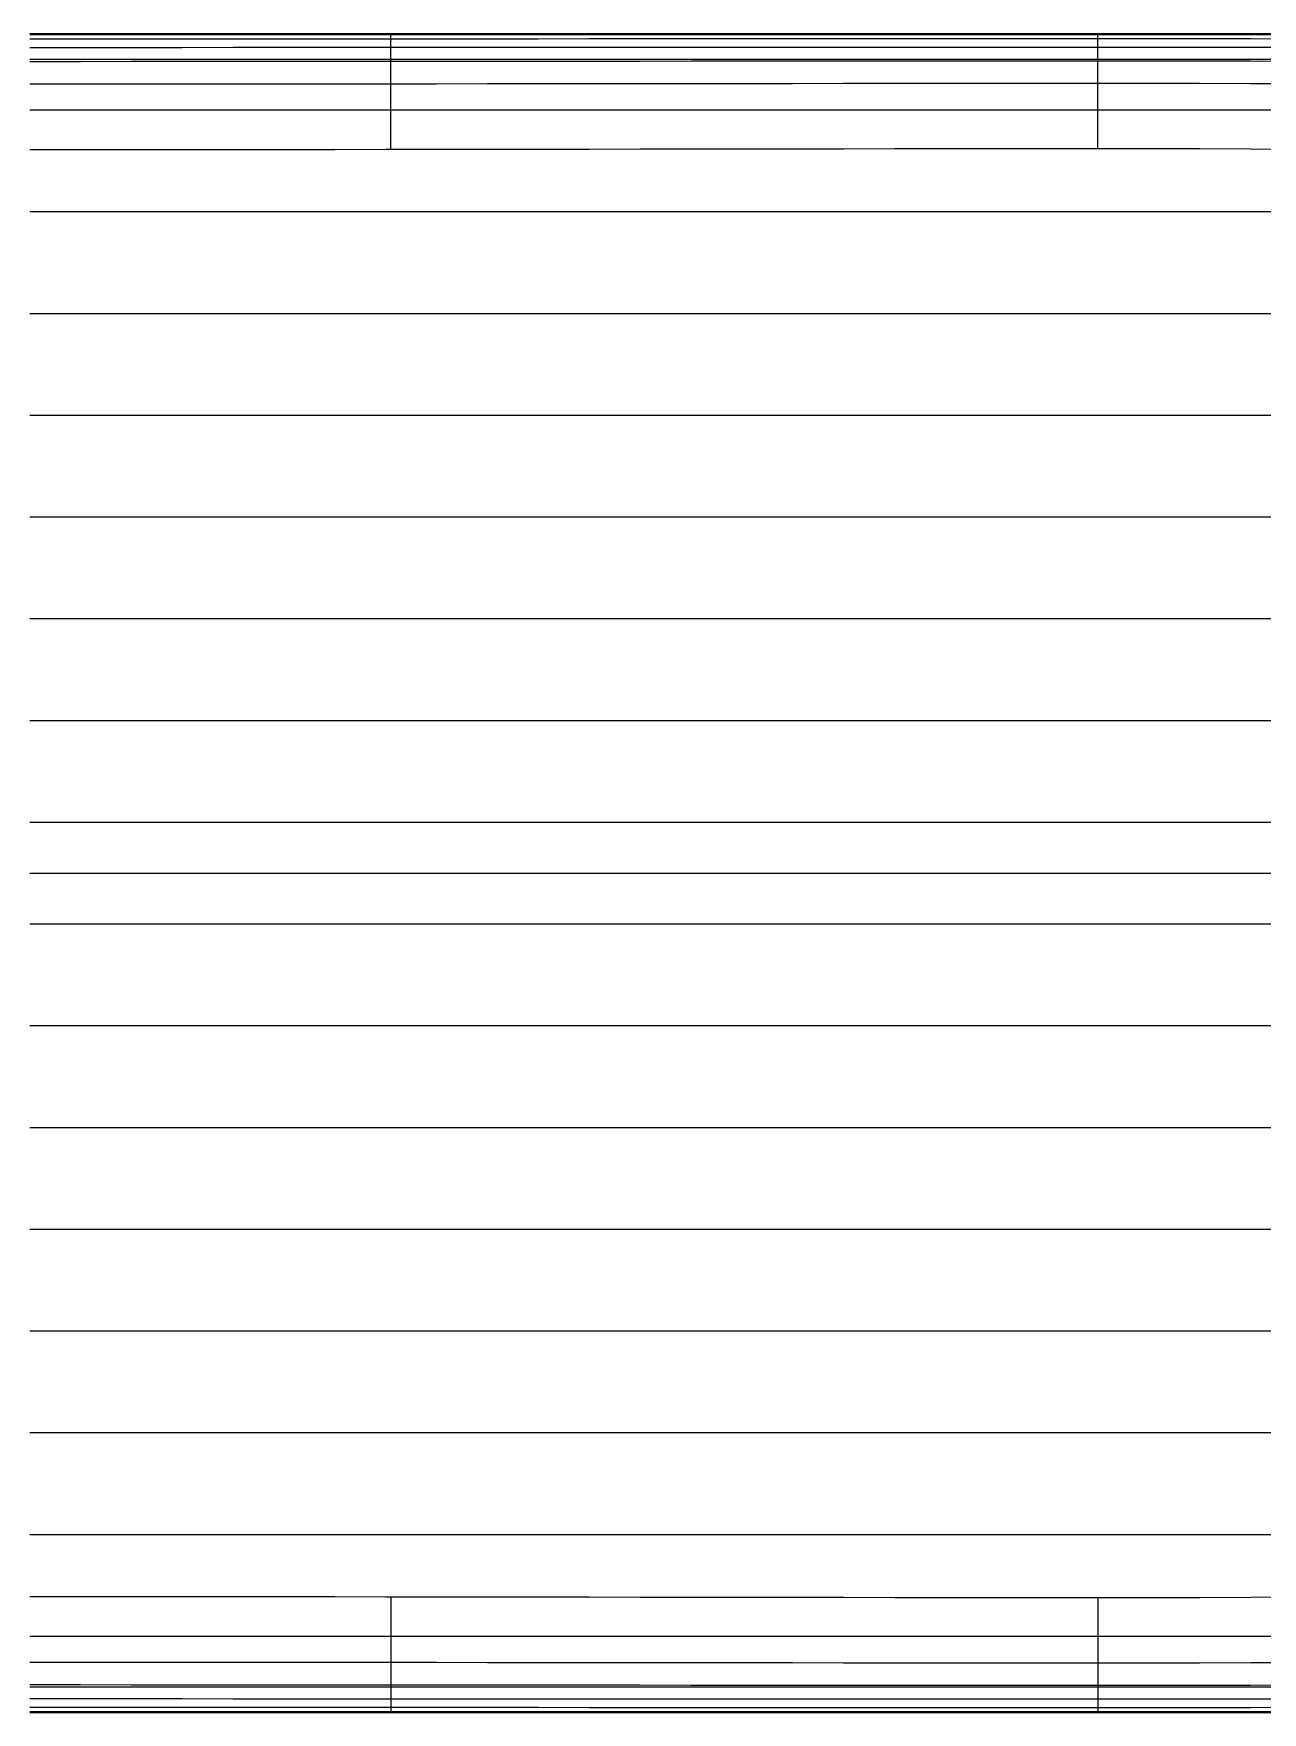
# Model space of a CAD drawing. Header units: millimetres. Extents: x 0 to 139000, y -8250 to 8250.
# Drawn here: x 59038 to 71119, y -8250 to 8250 of the extents above; entities that cross this region are included whole.
import ezdxf

# ---------------------------------------------------------------- set-up
doc = ezdxf.new("R2010")
doc.units = ezdxf.units.MM
for name, color, linetype in [('БАТОКСЫ', 1, 'Continuous'), ('ВАТЕРЛИНИИ', 3, 'Continuous'), ('КИЛЬ', 2, 'Continuous'), ('ПАЛУБА', 7, 'Continuous'), ('ШПАНГОУТЫ', 5, 'Continuous')]:
    doc.layers.add(name, color=color, linetype=linetype)

msp = doc.modelspace()

# ---------------------------------------------------------------- linework, layer by layer
at = {"layer": 'БАТОКСЫ'}
for points in [[(59000, 8000, 428), (59500, 8000, 427), (60000, 8000, 427), (60500, 8000, 427), (61000, 8000, 427), (61500, 8000, 426), (62000, 8000, 426), (62500, 8000, 426), (63000, 8000, 425), (63500, 8000, 425), (64000, 8000, 425), (64500, 8000, 424), (65000, 8000, 424), (65500, 8000, 423), (66000, 8000, 423), (66500, 8000, 422), (67000, 8000, 422), (67500, 8000, 422), (68000, 8000, 422), (68500, 8000, 421), (69000, 8000, 421), (69500, 8000, 421), (70000, 8000, 421), (70500, 8000, 422), (71000, 8000, 423), (71500, 8000, 424)], [(59000, 7500, 69), (59500, 7500, 69), (60000, 7500, 69), (60500, 7500, 68), (61000, 7500, 68), (61500, 7500, 68), (62000, 7500, 68), (62500, 7500, 68), (63000, 7500, 68), (63500, 7500, 68), (64000, 7500, 67), (64500, 7500, 67), (65000, 7500, 67), (65500, 7500, 67), (66000, 7500, 67), (66500, 7500, 66), (67000, 7500, 66), (67500, 7500, 66), (68000, 7500, 66), (68500, 7500, 66), (69000, 7500, 66), (69500, 7500, 66), (70000, 7500, 66), (70500, 7500, 66), (71000, 7500, 67), (71500, 7500, 67)], [(59000, 6500, 0), (59500, 6500, 0), (60000, 6500, 0), (60500, 6500, 0), (61000, 6500, 0), (61500, 6500, 0), (62000, 6500, 0), (62500, 6500, 0), (63000, 6500, 0), (63500, 6500, 0), (64000, 6500, 0), (64500, 6500, 0), (65000, 6500, 0), (65500, 6500, 0), (66000, 6500, 0), (66500, 6500, 0), (67000, 6500, 0), (67500, 6500, 0), (68000, 6500, 0), (68500, 6500, 0), (69000, 6500, 0), (69500, 6500, 0), (70000, 6500, 0), (70500, 6500, 0), (71000, 6500, 0), (71500, 6500, 0)], [(59000, 5500, 0), (59500, 5500, 0), (60000, 5500, 0), (60500, 5500, 0), (61000, 5500, 0), (61500, 5500, 0), (62000, 5500, 0), (62500, 5500, 0), (63000, 5500, 0), (63500, 5500, 0), (64000, 5500, 0), (64500, 5500, 0), (65000, 5500, 0), (65500, 5500, 0), (66000, 5500, 0), (66500, 5500, 0), (67000, 5500, 0), (67500, 5500, 0), (68000, 5500, 0), (68500, 5500, 0), (69000, 5500, 0), (69500, 5500, 0), (70000, 5500, 0), (70500, 5500, 0), (71000, 5500, 0), (71500, 5500, 0)], [(59000, 4500, 0), (59500, 4500, 0), (60000, 4500, 0), (60500, 4500, 0), (61000, 4500, 0), (61500, 4500, 0), (62000, 4500, 0), (62500, 4500, 0), (63000, 4500, 0), (63500, 4500, 0), (64000, 4500, 0), (64500, 4500, 0), (65000, 4500, 0), (65500, 4500, 0), (66000, 4500, 0), (66500, 4500, 0), (67000, 4500, 0), (67500, 4500, 0), (68000, 4500, 0), (68500, 4500, 0), (69000, 4500, 0), (69500, 4500, 0), (70000, 4500, 0), (70500, 4500, 0), (71000, 4500, 0), (71500, 4500, 0)], [(59000, 3500, 0), (59500, 3500, 0), (60000, 3500, 0), (60500, 3500, 0), (61000, 3500, 0), (61500, 3500, 0), (62000, 3500, 0), (62500, 3500, 0), (63000, 3500, 0), (63500, 3500, 0), (64000, 3500, 0), (64500, 3500, 0), (65000, 3500, 0), (65500, 3500, 0), (66000, 3500, 0), (66500, 3500, 0), (67000, 3500, 0), (67500, 3500, 0), (68000, 3500, 0), (68500, 3500, 0), (69000, 3500, 0), (69500, 3500, 0), (70000, 3500, 0), (70500, 3500, 0), (71000, 3500, 0), (71500, 3500, 0)], [(59000, 2500, 0), (59500, 2500, 0), (60000, 2500, 0), (60500, 2500, 0), (61000, 2500, 0), (61500, 2500, 0), (62000, 2500, 0), (62500, 2500, 0), (63000, 2500, 0), (63500, 2500, 0), (64000, 2500, 0), (64500, 2500, 0), (65000, 2500, 0), (65500, 2500, 0), (66000, 2500, 0), (66500, 2500, 0), (67000, 2500, 0), (67500, 2500, 0), (68000, 2500, 0), (68500, 2500, 0), (69000, 2500, 0), (69500, 2500, 0), (70000, 2500, 0), (70500, 2500, 0), (71000, 2500, 0), (71500, 2500, 0)], [(59000, 1500, 0), (59500, 1500, 0), (60000, 1500, 0), (60500, 1500, 0), (61000, 1500, 0), (61500, 1500, 0), (62000, 1500, 0), (62500, 1500, 0), (63000, 1500, 0), (63500, 1500, 0), (64000, 1500, 0), (64500, 1500, 0), (65000, 1500, 0), (65500, 1500, 0), (66000, 1500, 0), (66500, 1500, 0), (67000, 1500, 0), (67500, 1500, 0), (68000, 1500, 0), (68500, 1500, 0), (69000, 1500, 0), (69500, 1500, 0), (70000, 1500, 0), (70500, 1500, 0), (71000, 1500, 0), (71500, 1500, 0)], [(59000, 500, 0), (59500, 500, 0), (60000, 500, 0), (60500, 500, 0), (61000, 500, 0), (61500, 500, 0), (62000, 500, 0), (62500, 500, 0), (63000, 500, 0), (63500, 500, 0), (64000, 500, 0), (64500, 500, 0), (65000, 500, 0), (65500, 500, 0), (66000, 500, 0), (66500, 500, 0), (67000, 500, 0), (67500, 500, 0), (68000, 500, 0), (68500, 500, 0), (69000, 500, 0), (69500, 500, 0), (70000, 500, 0), (70500, 500, 0), (71000, 500, 0), (71500, 500, 0)], [(59000, -500, 0), (59500, -500, 0), (60000, -500, 0), (60500, -500, 0), (61000, -500, 0), (61500, -500, 0), (62000, -500, 0), (62500, -500, 0), (63000, -500, 0), (63500, -500, 0), (64000, -500, 0), (64500, -500, 0), (65000, -500, 0), (65500, -500, 0), (66000, -500, 0), (66500, -500, 0), (67000, -500, 0), (67500, -500, 0), (68000, -500, 0), (68500, -500, 0), (69000, -500, 0), (69500, -500, 0), (70000, -500, 0), (70500, -500, 0), (71000, -500, 0), (71500, -500, 0)], [(59000, -1500, 0), (59500, -1500, 0), (60000, -1500, 0), (60500, -1500, 0), (61000, -1500, 0), (61500, -1500, 0), (62000, -1500, 0), (62500, -1500, 0), (63000, -1500, 0), (63500, -1500, 0), (64000, -1500, 0), (64500, -1500, 0), (65000, -1500, 0), (65500, -1500, 0), (66000, -1500, 0), (66500, -1500, 0), (67000, -1500, 0), (67500, -1500, 0), (68000, -1500, 0), (68500, -1500, 0), (69000, -1500, 0), (69500, -1500, 0), (70000, -1500, 0), (70500, -1500, 0), (71000, -1500, 0), (71500, -1500, 0)], [(59000, -2500, 0), (59500, -2500, 0), (60000, -2500, 0), (60500, -2500, 0), (61000, -2500, 0), (61500, -2500, 0), (62000, -2500, 0), (62500, -2500, 0), (63000, -2500, 0), (63500, -2500, 0), (64000, -2500, 0), (64500, -2500, 0), (65000, -2500, 0), (65500, -2500, 0), (66000, -2500, 0), (66500, -2500, 0), (67000, -2500, 0), (67500, -2500, 0), (68000, -2500, 0), (68500, -2500, 0), (69000, -2500, 0), (69500, -2500, 0), (70000, -2500, 0), (70500, -2500, 0), (71000, -2500, 0), (71500, -2500, 0)], [(59000, -3500, 0), (59500, -3500, 0), (60000, -3500, 0), (60500, -3500, 0), (61000, -3500, 0), (61500, -3500, 0), (62000, -3500, 0), (62500, -3500, 0), (63000, -3500, 0), (63500, -3500, 0), (64000, -3500, 0), (64500, -3500, 0), (65000, -3500, 0), (65500, -3500, 0), (66000, -3500, 0), (66500, -3500, 0), (67000, -3500, 0), (67500, -3500, 0), (68000, -3500, 0), (68500, -3500, 0), (69000, -3500, 0), (69500, -3500, 0), (70000, -3500, 0), (70500, -3500, 0), (71000, -3500, 0), (71500, -3500, 0)], [(59000, -4500, 0), (59500, -4500, 0), (60000, -4500, 0), (60500, -4500, 0), (61000, -4500, 0), (61500, -4500, 0), (62000, -4500, 0), (62500, -4500, 0), (63000, -4500, 0), (63500, -4500, 0), (64000, -4500, 0), (64500, -4500, 0), (65000, -4500, 0), (65500, -4500, 0), (66000, -4500, 0), (66500, -4500, 0), (67000, -4500, 0), (67500, -4500, 0), (68000, -4500, 0), (68500, -4500, 0), (69000, -4500, 0), (69500, -4500, 0), (70000, -4500, 0), (70500, -4500, 0), (71000, -4500, 0), (71500, -4500, 0)], [(59000, -5500, 0), (59500, -5500, 0), (60000, -5500, 0), (60500, -5500, 0), (61000, -5500, 0), (61500, -5500, 0), (62000, -5500, 0), (62500, -5500, 0), (63000, -5500, 0), (63500, -5500, 0), (64000, -5500, 0), (64500, -5500, 0), (65000, -5500, 0), (65500, -5500, 0), (66000, -5500, 0), (66500, -5500, 0), (67000, -5500, 0), (67500, -5500, 0), (68000, -5500, 0), (68500, -5500, 0), (69000, -5500, 0), (69500, -5500, 0), (70000, -5500, 0), (70500, -5500, 0), (71000, -5500, 0), (71500, -5500, 0)], [(59000, -6500, 0), (59500, -6500, 0), (60000, -6500, 0), (60500, -6500, 0), (61000, -6500, 0), (61500, -6500, 0), (62000, -6500, 0), (62500, -6500, 0), (63000, -6500, 0), (63500, -6500, 0), (64000, -6500, 0), (64500, -6500, 0), (65000, -6500, 0), (65500, -6500, 0), (66000, -6500, 0), (66500, -6500, 0), (67000, -6500, 0), (67500, -6500, 0), (68000, -6500, 0), (68500, -6500, 0), (69000, -6500, 0), (69500, -6500, 0), (70000, -6500, 0), (70500, -6500, 0), (71000, -6500, 0), (71500, -6500, 0)], [(59000, -7500, 69), (59500, -7500, 69), (60000, -7500, 69), (60500, -7500, 68), (61000, -7500, 68), (61500, -7500, 68), (62000, -7500, 68), (62500, -7500, 68), (63000, -7500, 68), (63500, -7500, 68), (64000, -7500, 67), (64500, -7500, 67), (65000, -7500, 67), (65500, -7500, 67), (66000, -7500, 67), (66500, -7500, 66), (67000, -7500, 66), (67500, -7500, 66), (68000, -7500, 66), (68500, -7500, 66), (69000, -7500, 66), (69500, -7500, 66), (70000, -7500, 66), (70500, -7500, 66), (71000, -7500, 67), (71500, -7500, 67)], [(59000, -8000, 428), (59500, -8000, 427), (60000, -8000, 427), (60500, -8000, 427), (61000, -8000, 427), (61500, -8000, 426), (62000, -8000, 426), (62500, -8000, 426), (63000, -8000, 425), (63500, -8000, 425), (64000, -8000, 425), (64500, -8000, 424), (65000, -8000, 424), (65500, -8000, 423), (66000, -8000, 423), (66500, -8000, 422), (67000, -8000, 422), (67500, -8000, 422), (68000, -8000, 422), (68500, -8000, 421), (69000, -8000, 421), (69500, -8000, 421), (70000, -8000, 421), (70500, -8000, 422), (71000, -8000, 423), (71500, -8000, 424)]]:
    msp.add_polyline3d(points, dxfattribs=at)
at = {"layer": 'ВАТЕРЛИНИИ'}
for points in [[(59000, 8250, 1400), (59500, 8250, 1400), (60000, 8250, 1400), (60500, 8250, 1400), (61000, 8250, 1400), (61500, 8250, 1400), (62000, 8250, 1400), (62500, 8250, 1400), (63000, 8250, 1400), (63500, 8250, 1400), (64000, 8250, 1400), (64500, 8250, 1400), (65000, 8250, 1400), (65500, 8250, 1400), (66000, 8250, 1400), (66500, 8250, 1400), (67000, 8250, 1400), (67500, 8250, 1400), (68000, 8250, 1400), (68500, 8250, 1400), (69000, 8250, 1400), (69500, 8250, 1400), (70000, 8250, 1400), (70500, 8250, 1400), (71000, 8250, 1400), (71500, 8250, 1400)], [(59000, 8250, 1800), (59500, 8250, 1800), (60000, 8250, 1800), (60500, 8250, 1800), (61000, 8250, 1800), (61500, 8250, 1800), (62000, 8250, 1800), (62500, 8250, 1800), (63000, 8250, 1800), (63500, 8250, 1800), (64000, 8250, 1800), (64500, 8250, 1800), (65000, 8250, 1800), (65500, 8250, 1800), (66000, 8250, 1800), (66500, 8250, 1800), (67000, 8250, 1800), (67500, 8250, 1800), (68000, 8250, 1800), (68500, 8250, 1800), (69000, 8250, 1800), (69500, 8250, 1800), (70000, 8250, 1800), (70500, 8250, 1800), (71000, 8250, 1800), (71500, 8250, 1800)], [(59000, 8250, 2200), (59500, 8250, 2200), (60000, 8250, 2200), (60500, 8250, 2200), (61000, 8250, 2200), (61500, 8250, 2200), (62000, 8250, 2200), (62500, 8250, 2200), (63000, 8250, 2200), (63500, 8250, 2200), (64000, 8250, 2200), (64500, 8250, 2200), (65000, 8250, 2200), (65500, 8250, 2200), (66000, 8250, 2200), (66500, 8250, 2200), (67000, 8250, 2200), (67500, 8250, 2200), (68000, 8250, 2200), (68500, 8250, 2200), (69000, 8250, 2200), (69500, 8250, 2200), (70000, 8250, 2200), (70500, 8250, 2200), (71000, 8250, 2200), (71500, 8250, 2200)], [(59000, 8250, 2600), (59500, 8250, 2600), (60000, 8250, 2600), (60500, 8250, 2600), (61000, 8250, 2600), (61500, 8250, 2600), (62000, 8250, 2600), (62500, 8250, 2600), (63000, 8250, 2600), (63500, 8250, 2600), (64000, 8250, 2600), (64500, 8250, 2600), (65000, 8250, 2600), (65500, 8250, 2600), (66000, 8250, 2600), (66500, 8250, 2600), (67000, 8250, 2600), (67500, 8250, 2600), (68000, 8250, 2600), (68500, 8250, 2600), (69000, 8250, 2600), (69500, 8250, 2600), (70000, 8250, 2600), (70500, 8250, 2600), (71000, 8250, 2600), (71500, 8250, 2600)], [(59000, 8250, 3000), (59500, 8250, 3000), (60000, 8250, 3000), (60500, 8250, 3000), (61000, 8250, 3000), (61500, 8250, 3000), (62000, 8250, 3000), (62500, 8250, 3000), (63000, 8250, 3000), (63500, 8250, 3000), (64000, 8250, 3000), (64500, 8250, 3000), (65000, 8250, 3000), (65500, 8250, 3000), (66000, 8250, 3000), (66500, 8250, 3000), (67000, 8250, 3000), (67500, 8250, 3000), (68000, 8250, 3000), (68500, 8250, 3000), (69000, 8250, 3000), (69500, 8250, 3000), (70000, 8250, 3000), (70500, 8250, 3000), (71000, 8250, 3000), (71500, 8250, 3000)], [(59000, 8250, 3600), (59500, 8250, 3600), (60000, 8250, 3600), (60500, 8250, 3600), (61000, 8250, 3600), (61500, 8250, 3600), (62000, 8250, 3600), (62500, 8250, 3600), (63000, 8250, 3600), (63500, 8250, 3600), (64000, 8250, 3600), (64500, 8250, 3600), (65000, 8250, 3600), (65500, 8250, 3600), (66000, 8250, 3600), (66500, 8250, 3600), (67000, 8250, 3600), (67500, 8250, 3600), (68000, 8250, 3600), (68500, 8250, 3600), (69000, 8250, 3600), (69500, 8250, 3600), (70000, 8250, 3600), (70500, 8250, 3600), (71000, 8250, 3600), (71500, 8250, 3600)], [(59000, 8250, 4200), (59500, 8250, 4200), (60000, 8250, 4200), (60500, 8250, 4200), (61000, 8250, 4200), (61500, 8250, 4200), (62000, 8250, 4200), (62500, 8250, 4200), (63000, 8250, 4200), (63500, 8250, 4200), (64000, 8250, 4200), (64500, 8250, 4200), (65000, 8250, 4200), (65500, 8250, 4200), (66000, 8250, 4200), (66500, 8250, 4200), (67000, 8250, 4200), (67500, 8250, 4200), (68000, 8250, 4200), (68500, 8250, 4200), (69000, 8250, 4200), (69500, 8250, 4200), (70000, 8250, 4200), (70500, 8250, 4200), (71000, 8250, 4200), (71500, 8250, 4200)], [(59000, 8241, 1000), (59500, 8241, 1000), (60000, 8241, 1000), (60500, 8242, 1000), (61000, 8242, 1000), (61500, 8242, 1000), (62000, 8242, 1000), (62500, 8242, 1000), (63000, 8242, 1000), (63500, 8242, 1000), (64000, 8242, 1000), (64500, 8242, 1000), (65000, 8242, 1000), (65500, 8242, 1000), (66000, 8242, 1000), (66500, 8242, 1000), (67000, 8242, 1000), (67500, 8242, 1000), (68000, 8242, 1000), (68500, 8242, 1000), (69000, 8242, 1000), (69500, 8242, 1000), (70000, 8242, 1000), (70500, 8242, 1000), (71000, 8242, 1000), (71500, 8242, 1000)], [(59000, 8198, 800), (59500, 8198, 800), (60000, 8198, 800), (60500, 8198, 800), (61000, 8199, 800), (61500, 8199, 800), (62000, 8199, 800), (62500, 8199, 800), (63000, 8199, 800), (63500, 8199, 800), (64000, 8199, 800), (64500, 8200, 800), (65000, 8200, 800), (65500, 8200, 800), (66000, 8200, 800), (66500, 8200, 800), (67000, 8200, 800), (67500, 8200, 800), (68000, 8201, 800), (68500, 8201, 800), (69000, 8201, 800), (69500, 8201, 800), (70000, 8201, 800), (70500, 8200, 800), (71000, 8200, 800), (71500, 8199, 800)], [(59000, 8114, 600), (59500, 8114, 600), (60000, 8114, 600), (60500, 8114, 600), (61000, 8115, 600), (61500, 8115, 600), (62000, 8115, 600), (62500, 8115, 600), (63000, 8115, 600), (63500, 8116, 600), (64000, 8116, 600), (64500, 8116, 600), (65000, 8116, 600), (65500, 8117, 600), (66000, 8117, 600), (66500, 8117, 600), (67000, 8117, 600), (67500, 8118, 600), (68000, 8118, 600), (68500, 8118, 600), (69000, 8118, 600), (69500, 8118, 600), (70000, 8118, 600), (70500, 8117, 600), (71000, 8117, 600), (71500, 8116, 600)], [(59000, 7977, 400), (59500, 7977, 400), (60000, 7978, 400), (60500, 7978, 400), (61000, 7978, 400), (61500, 7978, 400), (62000, 7979, 400), (62500, 7979, 400), (63000, 7979, 400), (63500, 7979, 400), (64000, 7980, 400), (64500, 7980, 400), (65000, 7980, 400), (65500, 7981, 400), (66000, 7981, 400), (66500, 7981, 400), (67000, 7982, 400), (67500, 7982, 400), (68000, 7982, 400), (68500, 7982, 400), (69000, 7983, 400), (69500, 7983, 400), (70000, 7982, 400), (70500, 7982, 400), (71000, 7981, 400), (71500, 7980, 400)], [(59000, 7755, 200), (59500, 7755, 200), (60000, 7755, 200), (60500, 7756, 200), (61000, 7756, 200), (61500, 7756, 200), (62000, 7757, 200), (62500, 7757, 200), (63000, 7757, 200), (63500, 7758, 200), (64000, 7758, 200), (64500, 7759, 200), (65000, 7759, 200), (65500, 7760, 200), (66000, 7760, 200), (66500, 7760, 200), (67000, 7761, 200), (67500, 7761, 200), (68000, 7761, 200), (68500, 7762, 200), (69000, 7762, 200), (69500, 7762, 200), (70000, 7762, 200), (70500, 7761, 200), (71000, 7760, 200), (71500, 7758, 200)], [(59000, 7110, 0), (59500, 7110, 0), (60000, 7111, 0), (60500, 7111, 0), (61000, 7112, 0), (61500, 7112, 0), (62000, 7112, 0), (62500, 7113, 0), (63000, 7113, 0), (63500, 7114, 0), (64000, 7115, 0), (64500, 7115, 0), (65000, 7116, 0), (65500, 7117, 0), (66000, 7117, 0), (66500, 7118, 0), (67000, 7118, 0), (67500, 7119, 0), (68000, 7119, 0), (68500, 7120, 0), (69000, 7120, 0), (69500, 7120, 0), (70000, 7120, 0), (70500, 7119, 0), (71000, 7117, 0), (71500, 7115, 0)], [(59000, -7110, 0), (59500, -7110, 0), (60000, -7111, 0), (60500, -7111, 0), (61000, -7112, 0), (61500, -7112, 0), (62000, -7112, 0), (62500, -7113, 0), (63000, -7113, 0), (63500, -7114, 0), (64000, -7115, 0), (64500, -7115, 0), (65000, -7116, 0), (65500, -7117, 0), (66000, -7117, 0), (66500, -7118, 0), (67000, -7118, 0), (67500, -7119, 0), (68000, -7119, 0), (68500, -7120, 0), (69000, -7120, 0), (69500, -7120, 0), (70000, -7120, 0), (70500, -7119, 0), (71000, -7117, 0), (71500, -7115, 0)], [(59000, -7755, 200), (59500, -7755, 200), (60000, -7755, 200), (60500, -7756, 200), (61000, -7756, 200), (61500, -7756, 200), (62000, -7757, 200), (62500, -7757, 200), (63000, -7757, 200), (63500, -7758, 200), (64000, -7758, 200), (64500, -7759, 200), (65000, -7759, 200), (65500, -7760, 200), (66000, -7760, 200), (66500, -7760, 200), (67000, -7761, 200), (67500, -7761, 200), (68000, -7761, 200), (68500, -7762, 200), (69000, -7762, 200), (69500, -7762, 200), (70000, -7762, 200), (70500, -7761, 200), (71000, -7760, 200), (71500, -7758, 200)], [(59000, -7977, 400), (59500, -7977, 400), (60000, -7978, 400), (60500, -7978, 400), (61000, -7978, 400), (61500, -7978, 400), (62000, -7979, 400), (62500, -7979, 400), (63000, -7979, 400), (63500, -7979, 400), (64000, -7980, 400), (64500, -7980, 400), (65000, -7980, 400), (65500, -7981, 400), (66000, -7981, 400), (66500, -7981, 400), (67000, -7982, 400), (67500, -7982, 400), (68000, -7982, 400), (68500, -7982, 400), (69000, -7983, 400), (69500, -7983, 400), (70000, -7982, 400), (70500, -7982, 400), (71000, -7981, 400), (71500, -7980, 400)], [(59000, -8114, 600), (59500, -8114, 600), (60000, -8114, 600), (60500, -8114, 600), (61000, -8115, 600), (61500, -8115, 600), (62000, -8115, 600), (62500, -8115, 600), (63000, -8115, 600), (63500, -8116, 600), (64000, -8116, 600), (64500, -8116, 600), (65000, -8116, 600), (65500, -8117, 600), (66000, -8117, 600), (66500, -8117, 600), (67000, -8117, 600), (67500, -8118, 600), (68000, -8118, 600), (68500, -8118, 600), (69000, -8118, 600), (69500, -8118, 600), (70000, -8118, 600), (70500, -8117, 600), (71000, -8117, 600), (71500, -8116, 600)], [(59000, -8198, 800), (59500, -8198, 800), (60000, -8198, 800), (60500, -8198, 800), (61000, -8199, 800), (61500, -8199, 800), (62000, -8199, 800), (62500, -8199, 800), (63000, -8199, 800), (63500, -8199, 800), (64000, -8199, 800), (64500, -8200, 800), (65000, -8200, 800), (65500, -8200, 800), (66000, -8200, 800), (66500, -8200, 800), (67000, -8200, 800), (67500, -8200, 800), (68000, -8201, 800), (68500, -8201, 800), (69000, -8201, 800), (69500, -8201, 800), (70000, -8201, 800), (70500, -8200, 800), (71000, -8200, 800), (71500, -8199, 800)], [(59000, -8241, 1000), (59500, -8241, 1000), (60000, -8241, 1000), (60500, -8242, 1000), (61000, -8242, 1000), (61500, -8242, 1000), (62000, -8242, 1000), (62500, -8242, 1000), (63000, -8242, 1000), (63500, -8242, 1000), (64000, -8242, 1000), (64500, -8242, 1000), (65000, -8242, 1000), (65500, -8242, 1000), (66000, -8242, 1000), (66500, -8242, 1000), (67000, -8242, 1000), (67500, -8242, 1000), (68000, -8242, 1000), (68500, -8242, 1000), (69000, -8242, 1000), (69500, -8242, 1000), (70000, -8242, 1000), (70500, -8242, 1000), (71000, -8242, 1000), (71500, -8242, 1000)], [(59000, -8250, 1400), (59500, -8250, 1400), (60000, -8250, 1400), (60500, -8250, 1400), (61000, -8250, 1400), (61500, -8250, 1400), (62000, -8250, 1400), (62500, -8250, 1400), (63000, -8250, 1400), (63500, -8250, 1400), (64000, -8250, 1400), (64500, -8250, 1400), (65000, -8250, 1400), (65500, -8250, 1400), (66000, -8250, 1400), (66500, -8250, 1400), (67000, -8250, 1400), (67500, -8250, 1400), (68000, -8250, 1400), (68500, -8250, 1400), (69000, -8250, 1400), (69500, -8250, 1400), (70000, -8250, 1400), (70500, -8250, 1400), (71000, -8250, 1400), (71500, -8250, 1400)], [(59000, -8250, 1800), (59500, -8250, 1800), (60000, -8250, 1800), (60500, -8250, 1800), (61000, -8250, 1800), (61500, -8250, 1800), (62000, -8250, 1800), (62500, -8250, 1800), (63000, -8250, 1800), (63500, -8250, 1800), (64000, -8250, 1800), (64500, -8250, 1800), (65000, -8250, 1800), (65500, -8250, 1800), (66000, -8250, 1800), (66500, -8250, 1800), (67000, -8250, 1800), (67500, -8250, 1800), (68000, -8250, 1800), (68500, -8250, 1800), (69000, -8250, 1800), (69500, -8250, 1800), (70000, -8250, 1800), (70500, -8250, 1800), (71000, -8250, 1800), (71500, -8250, 1800)], [(59000, -8250, 2200), (59500, -8250, 2200), (60000, -8250, 2200), (60500, -8250, 2200), (61000, -8250, 2200), (61500, -8250, 2200), (62000, -8250, 2200), (62500, -8250, 2200), (63000, -8250, 2200), (63500, -8250, 2200), (64000, -8250, 2200), (64500, -8250, 2200), (65000, -8250, 2200), (65500, -8250, 2200), (66000, -8250, 2200), (66500, -8250, 2200), (67000, -8250, 2200), (67500, -8250, 2200), (68000, -8250, 2200), (68500, -8250, 2200), (69000, -8250, 2200), (69500, -8250, 2200), (70000, -8250, 2200), (70500, -8250, 2200), (71000, -8250, 2200), (71500, -8250, 2200)], [(59000, -8250, 2600), (59500, -8250, 2600), (60000, -8250, 2600), (60500, -8250, 2600), (61000, -8250, 2600), (61500, -8250, 2600), (62000, -8250, 2600), (62500, -8250, 2600), (63000, -8250, 2600), (63500, -8250, 2600), (64000, -8250, 2600), (64500, -8250, 2600), (65000, -8250, 2600), (65500, -8250, 2600), (66000, -8250, 2600), (66500, -8250, 2600), (67000, -8250, 2600), (67500, -8250, 2600), (68000, -8250, 2600), (68500, -8250, 2600), (69000, -8250, 2600), (69500, -8250, 2600), (70000, -8250, 2600), (70500, -8250, 2600), (71000, -8250, 2600), (71500, -8250, 2600)], [(59000, -8250, 3000), (59500, -8250, 3000), (60000, -8250, 3000), (60500, -8250, 3000), (61000, -8250, 3000), (61500, -8250, 3000), (62000, -8250, 3000), (62500, -8250, 3000), (63000, -8250, 3000), (63500, -8250, 3000), (64000, -8250, 3000), (64500, -8250, 3000), (65000, -8250, 3000), (65500, -8250, 3000), (66000, -8250, 3000), (66500, -8250, 3000), (67000, -8250, 3000), (67500, -8250, 3000), (68000, -8250, 3000), (68500, -8250, 3000), (69000, -8250, 3000), (69500, -8250, 3000), (70000, -8250, 3000), (70500, -8250, 3000), (71000, -8250, 3000), (71500, -8250, 3000)], [(59000, -8250, 3600), (59500, -8250, 3600), (60000, -8250, 3600), (60500, -8250, 3600), (61000, -8250, 3600), (61500, -8250, 3600), (62000, -8250, 3600), (62500, -8250, 3600), (63000, -8250, 3600), (63500, -8250, 3600), (64000, -8250, 3600), (64500, -8250, 3600), (65000, -8250, 3600), (65500, -8250, 3600), (66000, -8250, 3600), (66500, -8250, 3600), (67000, -8250, 3600), (67500, -8250, 3600), (68000, -8250, 3600), (68500, -8250, 3600), (69000, -8250, 3600), (69500, -8250, 3600), (70000, -8250, 3600), (70500, -8250, 3600), (71000, -8250, 3600), (71500, -8250, 3600)], [(59000, -8250, 4200), (59500, -8250, 4200), (60000, -8250, 4200), (60500, -8250, 4200), (61000, -8250, 4200), (61500, -8250, 4200), (62000, -8250, 4200), (62500, -8250, 4200), (63000, -8250, 4200), (63500, -8250, 4200), (64000, -8250, 4200), (64500, -8250, 4200), (65000, -8250, 4200), (65500, -8250, 4200), (66000, -8250, 4200), (66500, -8250, 4200), (67000, -8250, 4200), (67500, -8250, 4200), (68000, -8250, 4200), (68500, -8250, 4200), (69000, -8250, 4200), (69500, -8250, 4200), (70000, -8250, 4200), (70500, -8250, 4200), (71000, -8250, 4200), (71500, -8250, 4200)]]:
    msp.add_polyline3d(points, dxfattribs=at)
at = {"layer": 'КИЛЬ'}
msp.add_polyline3d([(59000, 0, 0), (59500, 0, 0), (60000, 0, 0), (60500, 0, 0), (61000, 0, 0), (61500, 0, 0), (62000, 0, 0), (62500, 0, 0), (63000, 0, 0), (63500, 0, 0), (64000, 0, 0), (64500, 0, 0), (65000, 0, 0), (65500, 0, 0), (66000, 0, 0), (66500, 0, 0), (67000, 0, 0), (67500, 0, 0), (68000, 0, 0), (68500, 0, 0), (69000, 0, 0), (69500, 0, 0), (70000, 0, 0), (70500, 0, 0), (71000, 0, 0), (71500, 0, 0)], dxfattribs=at)
at = {"layer": 'ПАЛУБА'}
for points in [[(59000, 8250, 4200), (59500, 8250, 4200), (60000, 8250, 4200), (60500, 8250, 4200), (61000, 8250, 4200), (61500, 8250, 4200), (62000, 8250, 4200), (62500, 8250, 4200), (63000, 8250, 4200), (63500, 8250, 4200), (64000, 8250, 4200), (64500, 8250, 4200), (65000, 8250, 4200), (65500, 8250, 4200), (66000, 8250, 4200), (66500, 8250, 4200), (67000, 8250, 4200), (67500, 8250, 4200), (68000, 8250, 4200), (68500, 8250, 4200), (69000, 8250, 4200), (69500, 8250, 4200), (70000, 8250, 4200), (70500, 8250, 4200), (71000, 8250, 4200), (71500, 8250, 4200)], [(59000, -8250, 4200), (59500, -8250, 4200), (60000, -8250, 4200), (60500, -8250, 4200), (61000, -8250, 4200), (61500, -8250, 4200), (62000, -8250, 4200), (62500, -8250, 4200), (63000, -8250, 4200), (63500, -8250, 4200), (64000, -8250, 4200), (64500, -8250, 4200), (65000, -8250, 4200), (65500, -8250, 4200), (66000, -8250, 4200), (66500, -8250, 4200), (67000, -8250, 4200), (67500, -8250, 4200), (68000, -8250, 4200), (68500, -8250, 4200), (69000, -8250, 4200), (69500, -8250, 4200), (70000, -8250, 4200), (70500, -8250, 4200), (71000, -8250, 4200), (71500, -8250, 4200)]]:
    msp.add_polyline3d(points, dxfattribs=at)
at = {"layer": 'ШПАНГОУТЫ'}
for points in [[(62550, 7113, 0), (62550, 7113, 0), (62550, 7307, 17), (62550, 7421, 43), (62550, 7515, 74), (62550, 7598, 109), (62550, 7672, 147), (62550, 7739, 188), (62550, 7800, 231), (62550, 7856, 277), (62550, 7908, 324), (62550, 7956, 374), (62550, 8000, 425), (62550, 8040, 478), (62550, 8076, 533), (62550, 8109, 589), (62550, 8139, 646), (62550, 8165, 705), (62550, 8188, 765), (62550, 8207, 827), (62550, 8223, 889), (62550, 8235, 953), (62550, 8244, 1018), (62550, 8249, 1084), (62550, 8250, 1151), (62550, 8250, 1219), (62550, 8250, 1288), (62550, 8250, 1358), (62550, 8250, 1429), (62550, 8250, 1501), (62550, 8250, 1574), (62550, 8250, 1648), (62550, 8250, 1722), (62550, 8250, 1798), (62550, 8250, 1874), (62550, 8250, 1951), (62550, 8250, 2029), (62550, 8250, 2107), (62550, 8250, 2187), (62550, 8250, 2267), (62550, 8250, 2348), (62550, 8250, 2430), (62550, 8250, 2512), (62550, 8250, 2595), (62550, 8250, 2679), (62550, 8250, 2763), (62550, 8250, 2848), (62550, 8250, 2934), (62550, 8250, 3020), (62550, 8250, 3108), (62550, 8250, 3195), (62550, 8250, 3284), (62550, 8250, 3373), (62550, 8250, 3462), (62550, 8250, 3552), (62550, 8250, 3643), (62550, 8250, 3735), (62550, 8250, 3826), (62550, 8250, 3919), (62550, 8250, 4012), (62550, 8250, 4106), (62550, 8250, 4200)], [(69500, 7120, 0), (69500, 7120, 0), (69500, 7314, 17), (69500, 7427, 43), (69500, 7521, 74), (69500, 7603, 109), (69500, 7677, 147), (69500, 7744, 188), (69500, 7805, 231), (69500, 7861, 277), (69500, 7912, 324), (69500, 7960, 374), (69500, 8003, 425), (69500, 8043, 478), (69500, 8079, 533), (69500, 8112, 589), (69500, 8141, 646), (69500, 8167, 705), (69500, 8190, 765), (69500, 8209, 827), (69500, 8224, 889), (69500, 8236, 953), (69500, 8244, 1018), (69500, 8249, 1084), (69500, 8250, 1151), (69500, 8250, 1219), (69500, 8250, 1288), (69500, 8250, 1358), (69500, 8250, 1429), (69500, 8250, 1501), (69500, 8250, 1574), (69500, 8250, 1648), (69500, 8250, 1722), (69500, 8250, 1798), (69500, 8250, 1874), (69500, 8250, 1951), (69500, 8250, 2029), (69500, 8250, 2107), (69500, 8250, 2187), (69500, 8250, 2267), (69500, 8250, 2348), (69500, 8250, 2430), (69500, 8250, 2512), (69500, 8250, 2595), (69500, 8250, 2679), (69500, 8250, 2763), (69500, 8250, 2848), (69500, 8250, 2934), (69500, 8250, 3020), (69500, 8250, 3108), (69500, 8250, 3195), (69500, 8250, 3284), (69500, 8250, 3373), (69500, 8250, 3462), (69500, 8250, 3552), (69500, 8250, 3643), (69500, 8250, 3735), (69500, 8250, 3826), (69500, 8250, 3919), (69500, 8250, 4012), (69500, 8250, 4106), (69500, 8250, 4200)], [(62550, -7113, 0), (62550, -7113, 0), (62550, -7307, 17), (62550, -7421, 43), (62550, -7515, 74), (62550, -7598, 109), (62550, -7672, 147), (62550, -7739, 188), (62550, -7800, 231), (62550, -7856, 277), (62550, -7908, 324), (62550, -7956, 374), (62550, -8000, 425), (62550, -8040, 478), (62550, -8076, 533), (62550, -8109, 589), (62550, -8139, 646), (62550, -8165, 705), (62550, -8188, 765), (62550, -8207, 827), (62550, -8223, 889), (62550, -8235, 953), (62550, -8244, 1018), (62550, -8249, 1084), (62550, -8250, 1151), (62550, -8250, 1219), (62550, -8250, 1288), (62550, -8250, 1358), (62550, -8250, 1429), (62550, -8250, 1501), (62550, -8250, 1574), (62550, -8250, 1648), (62550, -8250, 1722), (62550, -8250, 1798), (62550, -8250, 1874), (62550, -8250, 1951), (62550, -8250, 2029), (62550, -8250, 2107), (62550, -8250, 2187), (62550, -8250, 2267), (62550, -8250, 2348), (62550, -8250, 2430), (62550, -8250, 2512), (62550, -8250, 2595), (62550, -8250, 2679), (62550, -8250, 2763), (62550, -8250, 2848), (62550, -8250, 2934), (62550, -8250, 3020), (62550, -8250, 3108), (62550, -8250, 3195), (62550, -8250, 3284), (62550, -8250, 3373), (62550, -8250, 3462), (62550, -8250, 3552), (62550, -8250, 3643), (62550, -8250, 3735), (62550, -8250, 3826), (62550, -8250, 3919), (62550, -8250, 4012), (62550, -8250, 4106), (62550, -8250, 4200)], [(69500, -7120, 0), (69500, -7120, 0), (69500, -7314, 17), (69500, -7427, 43), (69500, -7521, 74), (69500, -7603, 109), (69500, -7677, 147), (69500, -7744, 188), (69500, -7805, 231), (69500, -7861, 277), (69500, -7912, 324), (69500, -7960, 374), (69500, -8003, 425), (69500, -8043, 478), (69500, -8079, 533), (69500, -8112, 589), (69500, -8141, 646), (69500, -8167, 705), (69500, -8190, 765), (69500, -8209, 827), (69500, -8224, 889), (69500, -8236, 953), (69500, -8244, 1018), (69500, -8249, 1084), (69500, -8250, 1151), (69500, -8250, 1219), (69500, -8250, 1288), (69500, -8250, 1358), (69500, -8250, 1429), (69500, -8250, 1501), (69500, -8250, 1574), (69500, -8250, 1648), (69500, -8250, 1722), (69500, -8250, 1798), (69500, -8250, 1874), (69500, -8250, 1951), (69500, -8250, 2029), (69500, -8250, 2107), (69500, -8250, 2187), (69500, -8250, 2267), (69500, -8250, 2348), (69500, -8250, 2430), (69500, -8250, 2512), (69500, -8250, 2595), (69500, -8250, 2679), (69500, -8250, 2763), (69500, -8250, 2848), (69500, -8250, 2934), (69500, -8250, 3020), (69500, -8250, 3108), (69500, -8250, 3195), (69500, -8250, 3284), (69500, -8250, 3373), (69500, -8250, 3462), (69500, -8250, 3552), (69500, -8250, 3643), (69500, -8250, 3735), (69500, -8250, 3826), (69500, -8250, 3919), (69500, -8250, 4012), (69500, -8250, 4106), (69500, -8250, 4200)]]:
    msp.add_polyline3d(points, dxfattribs=at)

doc.saveas('drawing.dxf')
